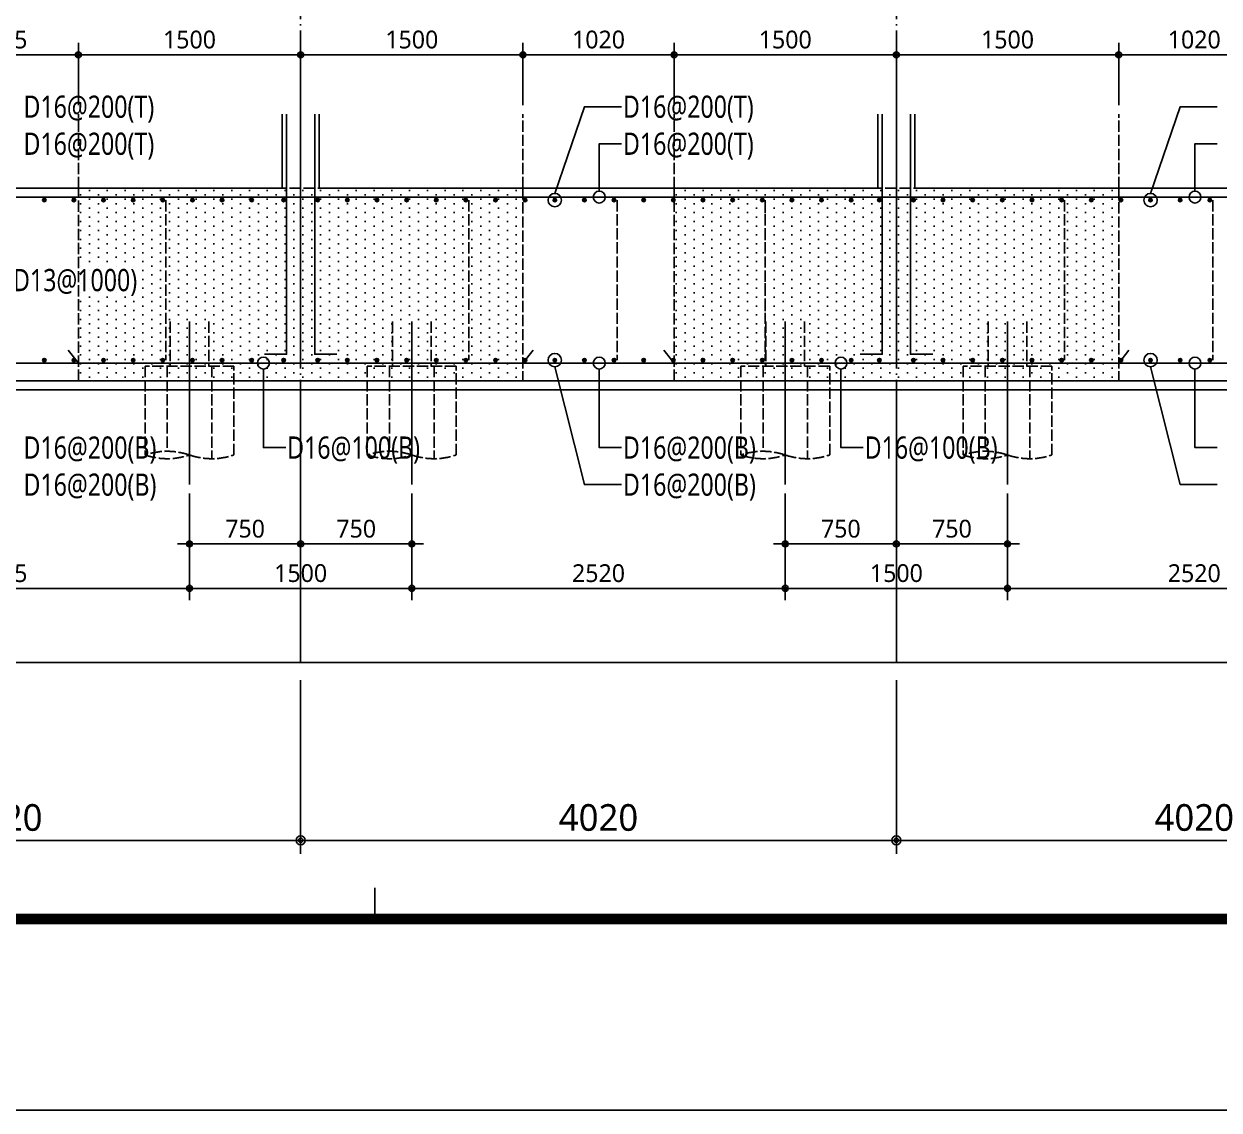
# Model space of a CAD drawing. Header units: millimetres. Extents: x 317501 to 814054, y -400799 to -14117.
# Drawn here: x 740787 to 748852, y -63787 to -56459 of the extents above; entities that cross this region are included whole.
import ezdxf
from ezdxf.enums import TextEntityAlignment as Align

# ---------------------------------------------------------------- set-up
doc = ezdxf.new("R2010")
doc.units = ezdxf.units.MM
doc.header["$LTSCALE"] = 38
doc.linetypes.add('CEN', pattern=[62, 60, -1, 0, -1])
doc.linetypes.add('HID', pattern=[2.5, 2, -0.5])
doc.layers.get('Defpoints').update_dxf_attribs({"color": 145})
for name, color, linetype in [('BAR1', 3, 'Continuous'), ('BARR', 1, 'Continuous'), ('CEN', 1, 'CEN'), ('DIM', 7, 'Continuous'), ('DOT', 3, 'Continuous'), ('FORM_고양장항A-1BL-S-성능$0$FORM', 7, 'Continuous'), ('LEADER', 7, 'Continuous'), ('PI', 4, 'HID'), ('T', 1, 'Continuous'), ('W1', 11, 'Continuous'), ('고임철근', 4, 'HID'), ('버림', 8, 'Continuous'), ('보강구간', 6, 'HID')]:
    doc.layers.add(name, color=color, linetype=linetype)
doc.layers.add('DEFPOINT', color=144, linetype='Continuous', plot=False)
doc.layers.add('FORM_고양장항A-1BL-S-성능$0$DEFPOINT', color=144, linetype='Continuous', plot=False)
doc.layers.add('TEXT', color=3, linetype='Continuous', lineweight=9)
doc.styles.add('맑은고딕', font='malgun.ttf')
doc.dimstyles.new('DIM_40', dxfattribs={"dimscale": 40, "dimtxt": 3, "dimasz": 1, "dimexe": 2, "dimexo": 1.5, "dimgap": 1, "dimtad": 1, "dimdec": 0, "dimzin": 0, "dimdsep": 46, "dimtxsty": '맑은고딕', "dimblk1": 'DIMDOT', "dimblk2": 'DIMDOT', "dimsah": 1, "dimcen": 0.09, "dimdle": 2, "dimclrd": 7, "dimclre": 7, "dimclrt": 6, "dimadec": 0, "dimazin": 0, "dimtfac": 1, "dimtdec": 0, "dimtix": 1, "dimtmove": 2, "dimatfit": 3, "dimldrblk": 'DIMDOT', "dimfxl": 0, "dimtolj": 1, "dimtzin": 0, "dimarcsym": 0})
doc.dimstyles.new('DIM_60', dxfattribs={"dimscale": 60, "dimtxt": 3, "dimasz": 1, "dimexe": 1.5, "dimexo": 2, "dimgap": 1, "dimtad": 1, "dimdec": 0, "dimzin": 0, "dimdsep": 46, "dimtxsty": '맑은고딕', "dimblk1": 'DIMDOT', "dimblk2": 'DIMDOT', "dimsah": 1, "dimcen": 0.09, "dimdle": 2, "dimclrd": 7, "dimclre": 7, "dimclrt": 3, "dimadec": 0, "dimazin": 0, "dimtfac": 1, "dimtdec": 0, "dimtix": 1, "dimtmove": 2, "dimatfit": 3, "dimldrblk": 'DIMDOT', "dimfxl": 0, "dimtolj": 1, "dimtzin": 0, "dimarcsym": 0})

# ---------------------------------------------------------------- blocks, each defined once
blk = doc.blocks.new('FORM_고양장항A-1BL-S-성능')
at = {"layer": 'FORM_고양장항A-1BL-S-성능$0$DEFPOINT', "color": 1}
blk.add_line((391, 22), (391, 25), dxfattribs=at)
at = {"layer": 'FORM_고양장항A-1BL-S-성능$0$DEFPOINT'}
blk.add_lwpolyline([(0, 594), (0, 0), (841, 0), (841, 594), (0, 594)], dxfattribs=at)
at = {"layer": 'FORM_고양장항A-1BL-S-성능$0$FORM'}
for points in [[(25, 573), (25, 21), (757, 21), (757, 573)], [(26, 572), (26, 22), (756, 22), (756, 572)]]:
    blk.add_lwpolyline(points, close=True, dxfattribs=at)
at = {"layer": 'FORM_고양장항A-1BL-S-성능$0$FORM', "const_width": 1}
blk.add_lwpolyline([(25.5, 572.5), (25.5, 21.5), (756.5, 21.5), (756.5, 572.5)], close=True, dxfattribs=at)
blk = doc.blocks.new('DIMDOT')
at = {"layer": 'DIM', "linetype": 'Continuous'}
blk.add_line((-2, 0), (2, 0), dxfattribs=at)
for radius in [0.5, 0.25]:
    blk.add_circle((0, 0), radius, dxfattribs=at)
blk = doc.blocks.new('*D70')
at = {"layer": 'Defpoints', "color": 0, "linetype": 'Continuous', "transparency": 16777216}
for p in [(746673.9, -60767.5), (750693.9, -60767.5), (746673.9, -61967.5)]:
    blk.add_point(p, dxfattribs=at)
at = {"layer": 'DIM', "color": 7, "linetype": 'Continuous', "lineweight": -2, "transparency": 16777216}
for p, q in [((746673.9, -60887.5), (746673.9, -62057.5)), ((750693.9, -60887.5), (750693.9, -62057.5)), ((750633.9, -61967.5), (746733.9, -61967.5))]:
    blk.add_line(p, q, dxfattribs=at)
at = {"layer": 'DIM', "color": 7, "linetype": 'Continuous', "lineweight": -2, "transparency": 16777216, "xscale": 60, "yscale": 60, "zscale": 60, "rotation": 180}
blk.add_blockref('DIMDOT', (746673.9, -61967.5), dxfattribs=at)
at = {"layer": 'DIM', "color": 7, "linetype": 'Continuous', "lineweight": -2, "transparency": 16777216, "xscale": 60, "yscale": 60, "zscale": 60}
blk.add_blockref('DIMDOT', (750693.9, -61967.5), dxfattribs=at)
at = {"layer": 'DIM', "color": 3, "linetype": 'Continuous', "transparency": 16777216, "insert": (748683.9, -61814.5), "char_height": 180, "attachment_point": 5, "style": '맑은고딕'}
blk.add_mtext('\\A1;4020', dxfattribs=at)
blk = doc.blocks.new('*D71')
at = {"layer": 'Defpoints', "color": 0, "linetype": 'Continuous', "transparency": 16777216}
for p in [(738633.9, -60767.5), (742653.9, -60767.5), (738633.9, -61967.5)]:
    blk.add_point(p, dxfattribs=at)
at = {"layer": 'DIM', "color": 7, "linetype": 'Continuous', "lineweight": -2, "transparency": 16777216}
for p, q in [((738633.9, -60887.5), (738633.9, -62057.5)), ((742653.9, -60887.5), (742653.9, -62057.5)), ((742593.9, -61967.5), (738693.9, -61967.5))]:
    blk.add_line(p, q, dxfattribs=at)
at = {"layer": 'DIM', "color": 7, "linetype": 'Continuous', "lineweight": -2, "transparency": 16777216, "xscale": 60, "yscale": 60, "zscale": 60, "rotation": 180}
blk.add_blockref('DIMDOT', (738633.9, -61967.5), dxfattribs=at)
at = {"layer": 'DIM', "color": 7, "linetype": 'Continuous', "lineweight": -2, "transparency": 16777216, "xscale": 60, "yscale": 60, "zscale": 60}
blk.add_blockref('DIMDOT', (742653.9, -61967.5), dxfattribs=at)
at = {"layer": 'DIM', "color": 3, "linetype": 'Continuous', "transparency": 16777216, "insert": (740643.9, -61814.5), "char_height": 180, "attachment_point": 5, "style": '맑은고딕'}
blk.add_mtext('\\A1;4020', dxfattribs=at)
blk = doc.blocks.new('*D72')
at = {"layer": 'Defpoints', "color": 0, "linetype": 'Continuous', "transparency": 16777216}
for p in [(742653.9, -60767.5), (746673.9, -60767.5), (746673.9, -61967.5)]:
    blk.add_point(p, dxfattribs=at)
at = {"layer": 'DIM', "color": 7, "linetype": 'Continuous', "lineweight": -2, "transparency": 16777216}
for p, q in [((742653.9, -60887.5), (742653.9, -62057.5)), ((746673.9, -60887.5), (746673.9, -62057.5)), ((742713.9, -61967.5), (746613.9, -61967.5))]:
    blk.add_line(p, q, dxfattribs=at)
at = {"layer": 'DIM', "color": 7, "linetype": 'Continuous', "lineweight": -2, "transparency": 16777216, "xscale": 60, "yscale": 60, "zscale": 60, "rotation": 180}
blk.add_blockref('DIMDOT', (742653.9, -61967.5), dxfattribs=at)
at = {"layer": 'DIM', "color": 7, "linetype": 'Continuous', "lineweight": -2, "transparency": 16777216, "xscale": 60, "yscale": 60, "zscale": 60}
blk.add_blockref('DIMDOT', (746673.9, -61967.5), dxfattribs=at)
at = {"layer": 'DIM', "color": 3, "linetype": 'Continuous', "transparency": 16777216, "insert": (744663.9, -61814.5), "char_height": 180, "attachment_point": 5, "style": '맑은고딕'}
blk.add_mtext('\\A1;4020', dxfattribs=at)
blk = doc.blocks.new('BAR')
at = {"layer": 'BARR'}
h = blk.add_hatch(color=256, dxfattribs=at)
edge = h.paths.add_edge_path()
edge.add_arc((0, 0), 15, 0, 360)
blk.add_circle((0, 0), 15, dxfattribs=at)
blk = doc.blocks.new('p')
at = {"layer": 'PI'}
for p, q in [((-130, 300), (-130, 0)), ((130, 300), (130, 0)), ((300, 0), (-300, 0)), ((-300, 0), (-300, -600)), ((-150, 0), (-150, -575)), ((150, 0), (150, -625)), ((300, -600), (300, 0))]:
    blk.add_line(p, q, dxfattribs=at)
at = {"layer": 'PI', "color": 6, "linetype": 'Continuous'}
blk.add_line((0, 300, 0), (0, -800, 0), dxfattribs=at)
at = {"layer": 'PI'}
for centre, start, end in [((-150, -1037.5), 71.07536, 108.92464), ((-150, -162.5), 251.07536, 288.92464), ((150, -162.5), 251.07536, 288.92464)]:
    blk.add_arc(centre, 462.5, start, end, dxfattribs=at)
blk = doc.blocks.new('*D428')
at = {"layer": 'Defpoints', "color": 0, "linetype": 'Continuous', "transparency": 16777216}
for p in [(739358.9, -59567.5, 0), (741903.9, -59567.5, 0), (741903.9, -60267.5, 0)]:
    blk.add_point(p, dxfattribs=at)
at = {"layer": 'DIM', "color": 7, "linetype": 'Continuous', "lineweight": -2, "transparency": 16777216}
for p, q in [((739358.9, -59627.5, 0), (739358.9, -60347.5, 0)), ((741903.9, -59627.5, 0), (741903.9, -60347.5, 0)), ((739398.9, -60267.5, 0), (741863.9, -60267.5, 0))]:
    blk.add_line(p, q, dxfattribs=at)
at = {"layer": 'DIM', "color": 7, "linetype": 'Continuous', "lineweight": -2, "transparency": 16777216, "xscale": 40, "yscale": 40, "zscale": 40, "rotation": 180}
blk.add_blockref('DIMDOT', (739358.9, -60267.5, 0), dxfattribs=at)
at = {"layer": 'DIM', "color": 7, "linetype": 'Continuous', "lineweight": -2, "transparency": 16777216, "xscale": 40, "yscale": 40, "zscale": 40}
blk.add_blockref('DIMDOT', (741903.9, -60267.5, 0), dxfattribs=at)
at = {"layer": 'DIM', "color": 6, "linetype": 'Continuous', "transparency": 16777216, "insert": (740631.4, -60165.5, 0), "char_height": 120, "attachment_point": 5, "style": '맑은고딕'}
blk.add_mtext('\\A1;2545', dxfattribs=at)
blk = doc.blocks.new('*D429')
at = {"layer": 'Defpoints', "color": 0, "linetype": 'Continuous', "transparency": 16777216}
for p in [(741903.9, -59567.5, 0), (743403.9, -59567.5, 0), (741903.9, -60267.5, 0)]:
    blk.add_point(p, dxfattribs=at)
at = {"layer": 'DIM', "color": 7, "linetype": 'Continuous', "lineweight": -2, "transparency": 16777216}
for p, q in [((741903.9, -59627.5, 0), (741903.9, -60347.5, 0)), ((743403.9, -59627.5, 0), (743403.9, -60347.5, 0)), ((743363.9, -60267.5, 0), (741943.9, -60267.5, 0))]:
    blk.add_line(p, q, dxfattribs=at)
at = {"layer": 'DIM', "color": 7, "linetype": 'Continuous', "lineweight": -2, "transparency": 16777216, "xscale": 40, "yscale": 40, "zscale": 40, "rotation": 180}
blk.add_blockref('DIMDOT', (741903.9, -60267.5, 0), dxfattribs=at)
at = {"layer": 'DIM', "color": 7, "linetype": 'Continuous', "lineweight": -2, "transparency": 16777216, "xscale": 40, "yscale": 40, "zscale": 40}
blk.add_blockref('DIMDOT', (743403.9, -60267.5, 0), dxfattribs=at)
at = {"layer": 'DIM', "color": 6, "linetype": 'Continuous', "transparency": 16777216, "insert": (742653.9, -60165.1, 0), "char_height": 120, "attachment_point": 5, "style": '맑은고딕'}
blk.add_mtext('\\A1;1500', dxfattribs=at)
blk = doc.blocks.new('*D430')
at = {"layer": 'Defpoints', "color": 0, "linetype": 'Continuous', "transparency": 16777216}
for p in [(743403.9, -59567.5, 0), (745923.9, -59567.5, 0), (745923.9, -60267.5, 0)]:
    blk.add_point(p, dxfattribs=at)
at = {"layer": 'DIM', "color": 7, "linetype": 'Continuous', "lineweight": -2, "transparency": 16777216}
for p, q in [((743403.9, -59627.5, 0), (743403.9, -60347.5, 0)), ((745923.9, -59627.5, 0), (745923.9, -60347.5, 0)), ((743443.9, -60267.5, 0), (745883.9, -60267.5, 0))]:
    blk.add_line(p, q, dxfattribs=at)
at = {"layer": 'DIM', "color": 7, "linetype": 'Continuous', "lineweight": -2, "transparency": 16777216, "xscale": 40, "yscale": 40, "zscale": 40, "rotation": 180}
blk.add_blockref('DIMDOT', (743403.9, -60267.5, 0), dxfattribs=at)
at = {"layer": 'DIM', "color": 7, "linetype": 'Continuous', "lineweight": -2, "transparency": 16777216, "xscale": 40, "yscale": 40, "zscale": 40}
blk.add_blockref('DIMDOT', (745923.9, -60267.5, 0), dxfattribs=at)
at = {"layer": 'DIM', "color": 6, "linetype": 'Continuous', "transparency": 16777216, "insert": (744663.9, -60165.5, 0), "char_height": 120, "attachment_point": 5, "style": '맑은고딕'}
blk.add_mtext('\\A1;2520', dxfattribs=at)
blk = doc.blocks.new('*D431')
at = {"layer": 'Defpoints', "color": 0, "linetype": 'Continuous', "transparency": 16777216}
for p in [(745923.9, -59567.5, 0), (747423.9, -59567.5, 0), (745923.9, -60267.5, 0)]:
    blk.add_point(p, dxfattribs=at)
at = {"layer": 'DIM', "color": 7, "linetype": 'Continuous', "lineweight": -2, "transparency": 16777216}
for p, q in [((745923.9, -59627.5, 0), (745923.9, -60347.5, 0)), ((747423.9, -59627.5, 0), (747423.9, -60347.5, 0)), ((747383.9, -60267.5, 0), (745963.9, -60267.5, 0))]:
    blk.add_line(p, q, dxfattribs=at)
at = {"layer": 'DIM', "color": 7, "linetype": 'Continuous', "lineweight": -2, "transparency": 16777216, "xscale": 40, "yscale": 40, "zscale": 40, "rotation": 180}
blk.add_blockref('DIMDOT', (745923.9, -60267.5, 0), dxfattribs=at)
at = {"layer": 'DIM', "color": 7, "linetype": 'Continuous', "lineweight": -2, "transparency": 16777216, "xscale": 40, "yscale": 40, "zscale": 40}
blk.add_blockref('DIMDOT', (747423.9, -60267.5, 0), dxfattribs=at)
at = {"layer": 'DIM', "color": 6, "linetype": 'Continuous', "transparency": 16777216, "insert": (746673.9, -60165.1, 0), "char_height": 120, "attachment_point": 5, "style": '맑은고딕'}
blk.add_mtext('\\A1;1500', dxfattribs=at)
blk = doc.blocks.new('*D432')
at = {"layer": 'Defpoints', "color": 0, "linetype": 'Continuous', "transparency": 16777216}
for p in [(747423.9, -59567.5, 0), (749943.9, -59567.5, 0), (749943.9, -60267.5, 0)]:
    blk.add_point(p, dxfattribs=at)
at = {"layer": 'DIM', "color": 7, "linetype": 'Continuous', "lineweight": -2, "transparency": 16777216}
for p, q in [((747423.9, -59627.5, 0), (747423.9, -60347.5, 0)), ((749943.9, -59627.5, 0), (749943.9, -60347.5, 0)), ((747463.9, -60267.5, 0), (749903.9, -60267.5, 0))]:
    blk.add_line(p, q, dxfattribs=at)
at = {"layer": 'DIM', "color": 7, "linetype": 'Continuous', "lineweight": -2, "transparency": 16777216, "xscale": 40, "yscale": 40, "zscale": 40, "rotation": 180}
blk.add_blockref('DIMDOT', (747423.9, -60267.5, 0), dxfattribs=at)
at = {"layer": 'DIM', "color": 7, "linetype": 'Continuous', "lineweight": -2, "transparency": 16777216, "xscale": 40, "yscale": 40, "zscale": 40}
blk.add_blockref('DIMDOT', (749943.9, -60267.5, 0), dxfattribs=at)
at = {"layer": 'DIM', "color": 6, "linetype": 'Continuous', "transparency": 16777216, "insert": (748683.9, -60165.5, 0), "char_height": 120, "attachment_point": 5, "style": '맑은고딕'}
blk.add_mtext('\\A1;2520', dxfattribs=at)
blk = doc.blocks.new('*D441')
at = {"layer": 'Defpoints', "color": 0, "linetype": 'Continuous', "transparency": 16777216}
for p in [(741903.9, -59567.5, 0), (742653.9, -59567.5, 0), (741903.9, -59967.5, 0)]:
    blk.add_point(p, dxfattribs=at)
at = {"layer": 'DIM', "color": 7, "linetype": 'Continuous', "lineweight": -2, "transparency": 16777216}
for p, q in [((741903.9, -59627.5, 0), (741903.9, -60047.5, 0)), ((742653.9, -59627.5, 0), (742653.9, -60047.5, 0)), ((742613.9, -59967.5, 0), (741943.9, -59967.5, 0))]:
    blk.add_line(p, q, dxfattribs=at)
at = {"layer": 'DIM', "color": 7, "linetype": 'Continuous', "lineweight": -2, "transparency": 16777216, "xscale": 40, "yscale": 40, "zscale": 40, "rotation": 180}
blk.add_blockref('DIMDOT', (741903.9, -59967.5, 0), dxfattribs=at)
at = {"layer": 'DIM', "color": 7, "linetype": 'Continuous', "lineweight": -2, "transparency": 16777216, "xscale": 40, "yscale": 40, "zscale": 40}
blk.add_blockref('DIMDOT', (742653.9, -59967.5, 0), dxfattribs=at)
at = {"layer": 'DIM', "color": 6, "linetype": 'Continuous', "transparency": 16777216, "insert": (742278.9, -59865.5, 0), "char_height": 120, "attachment_point": 5, "style": '맑은고딕'}
blk.add_mtext('\\A1;750', dxfattribs=at)
blk = doc.blocks.new('*D442')
at = {"layer": 'Defpoints', "color": 0, "linetype": 'Continuous', "transparency": 16777216}
for p in [(742653.9, -59567.5, 0), (743403.9, -59567.5, 0), (743403.9, -59967.5, 0)]:
    blk.add_point(p, dxfattribs=at)
at = {"layer": 'DIM', "color": 7, "linetype": 'Continuous', "lineweight": -2, "transparency": 16777216}
for p, q in [((742653.9, -59627.5, 0), (742653.9, -60047.5, 0)), ((743403.9, -59627.5, 0), (743403.9, -60047.5, 0)), ((742693.9, -59967.5, 0), (743363.9, -59967.5, 0))]:
    blk.add_line(p, q, dxfattribs=at)
at = {"layer": 'DIM', "color": 7, "linetype": 'Continuous', "lineweight": -2, "transparency": 16777216, "xscale": 40, "yscale": 40, "zscale": 40, "rotation": 180}
blk.add_blockref('DIMDOT', (742653.9, -59967.5, 0), dxfattribs=at)
at = {"layer": 'DIM', "color": 7, "linetype": 'Continuous', "lineweight": -2, "transparency": 16777216, "xscale": 40, "yscale": 40, "zscale": 40}
blk.add_blockref('DIMDOT', (743403.9, -59967.5, 0), dxfattribs=at)
at = {"layer": 'DIM', "color": 6, "linetype": 'Continuous', "transparency": 16777216, "insert": (743028.9, -59865.5, 0), "char_height": 120, "attachment_point": 5, "style": '맑은고딕'}
blk.add_mtext('\\A1;750', dxfattribs=at)
blk = doc.blocks.new('*D443')
at = {"layer": 'Defpoints', "color": 0, "linetype": 'Continuous', "transparency": 16777216}
for p in [(745923.9, -59567.5, 0), (746673.9, -59567.5, 0), (745923.9, -59967.5, 0)]:
    blk.add_point(p, dxfattribs=at)
at = {"layer": 'DIM', "color": 7, "linetype": 'Continuous', "lineweight": -2, "transparency": 16777216}
for p, q in [((745923.9, -59627.5, 0), (745923.9, -60047.5, 0)), ((746673.9, -59627.5, 0), (746673.9, -60047.5, 0)), ((746633.9, -59967.5, 0), (745963.9, -59967.5, 0))]:
    blk.add_line(p, q, dxfattribs=at)
at = {"layer": 'DIM', "color": 7, "linetype": 'Continuous', "lineweight": -2, "transparency": 16777216, "xscale": 40, "yscale": 40, "zscale": 40, "rotation": 180}
blk.add_blockref('DIMDOT', (745923.9, -59967.5, 0), dxfattribs=at)
at = {"layer": 'DIM', "color": 7, "linetype": 'Continuous', "lineweight": -2, "transparency": 16777216, "xscale": 40, "yscale": 40, "zscale": 40}
blk.add_blockref('DIMDOT', (746673.9, -59967.5, 0), dxfattribs=at)
at = {"layer": 'DIM', "color": 6, "linetype": 'Continuous', "transparency": 16777216, "insert": (746298.9, -59865.5, 0), "char_height": 120, "attachment_point": 5, "style": '맑은고딕'}
blk.add_mtext('\\A1;750', dxfattribs=at)
blk = doc.blocks.new('*D444')
at = {"layer": 'Defpoints', "color": 0, "linetype": 'Continuous', "transparency": 16777216}
for p in [(746673.9, -59567.5, 0), (747423.9, -59567.5, 0), (747423.9, -59967.5, 0)]:
    blk.add_point(p, dxfattribs=at)
at = {"layer": 'DIM', "color": 7, "linetype": 'Continuous', "lineweight": -2, "transparency": 16777216}
for p, q in [((746673.9, -59627.5, 0), (746673.9, -60047.5, 0)), ((747423.9, -59627.5, 0), (747423.9, -60047.5, 0)), ((746713.9, -59967.5, 0), (747383.9, -59967.5, 0))]:
    blk.add_line(p, q, dxfattribs=at)
at = {"layer": 'DIM', "color": 7, "linetype": 'Continuous', "lineweight": -2, "transparency": 16777216, "xscale": 40, "yscale": 40, "zscale": 40, "rotation": 180}
blk.add_blockref('DIMDOT', (746673.9, -59967.5, 0), dxfattribs=at)
at = {"layer": 'DIM', "color": 7, "linetype": 'Continuous', "lineweight": -2, "transparency": 16777216, "xscale": 40, "yscale": 40, "zscale": 40}
blk.add_blockref('DIMDOT', (747423.9, -59967.5, 0), dxfattribs=at)
at = {"layer": 'DIM', "color": 6, "linetype": 'Continuous', "transparency": 16777216, "insert": (747048.9, -59865.5, 0), "char_height": 120, "attachment_point": 5, "style": '맑은고딕'}
blk.add_mtext('\\A1;750', dxfattribs=at)
blk = doc.blocks.new('*D455')
at = {"layer": 'Defpoints', "color": 0, "linetype": 'Continuous', "transparency": 16777216}
for p in [(742653.9, -56667.5), (742653.9, -57067.5), (744153.9, -57067.5)]:
    blk.add_point(p, dxfattribs=at)
at = {"layer": 'DIM', "color": 7, "linetype": 'Continuous', "lineweight": -2, "transparency": 16777216}
for p, q in [((742653.9, -57007.5), (742653.9, -56587.5)), ((744153.9, -57007.5), (744153.9, -56587.5)), ((744113.9, -56667.5), (742693.9, -56667.5))]:
    blk.add_line(p, q, dxfattribs=at)
at = {"layer": 'DIM', "color": 7, "linetype": 'Continuous', "lineweight": -2, "transparency": 16777216, "xscale": 40, "yscale": 40, "zscale": 40, "rotation": 180}
blk.add_blockref('DIMDOT', (742653.9, -56667.5), dxfattribs=at)
at = {"layer": 'DIM', "color": 7, "linetype": 'Continuous', "lineweight": -2, "transparency": 16777216, "xscale": 40, "yscale": 40, "zscale": 40}
blk.add_blockref('DIMDOT', (744153.9, -56667.5), dxfattribs=at)
at = {"layer": 'DIM', "color": 6, "linetype": 'Continuous', "transparency": 16777216, "insert": (743403.9, -56565.1), "char_height": 120, "attachment_point": 5, "style": '맑은고딕'}
blk.add_mtext('\\A1;1500', dxfattribs=at)
blk = doc.blocks.new('*D456')
at = {"layer": 'Defpoints', "color": 0, "linetype": 'Continuous', "transparency": 16777216}
for p in [(742653.9, -56667.5), (741153.9, -57067.5), (742653.9, -57067.5)]:
    blk.add_point(p, dxfattribs=at)
at = {"layer": 'DIM', "color": 7, "linetype": 'Continuous', "lineweight": -2, "transparency": 16777216}
for p, q in [((741153.9, -57007.5), (741153.9, -56587.5)), ((742653.9, -57007.5), (742653.9, -56587.5)), ((741193.9, -56667.5), (742613.9, -56667.5))]:
    blk.add_line(p, q, dxfattribs=at)
at = {"layer": 'DIM', "color": 7, "linetype": 'Continuous', "lineweight": -2, "transparency": 16777216, "xscale": 40, "yscale": 40, "zscale": 40, "rotation": 180}
blk.add_blockref('DIMDOT', (741153.9, -56667.5), dxfattribs=at)
at = {"layer": 'DIM', "color": 7, "linetype": 'Continuous', "lineweight": -2, "transparency": 16777216, "xscale": 40, "yscale": 40, "zscale": 40}
blk.add_blockref('DIMDOT', (742653.9, -56667.5), dxfattribs=at)
at = {"layer": 'DIM', "color": 6, "linetype": 'Continuous', "transparency": 16777216, "insert": (741903.9, -56565.1), "char_height": 120, "attachment_point": 5, "style": '맑은고딕'}
blk.add_mtext('\\A1;1500', dxfattribs=at)
blk = doc.blocks.new('*D457')
at = {"layer": 'Defpoints', "color": 0, "linetype": 'Continuous', "transparency": 16777216}
for p in [(746673.9, -56667.5), (746673.9, -57067.5), (748173.9, -57067.5)]:
    blk.add_point(p, dxfattribs=at)
at = {"layer": 'DIM', "color": 7, "linetype": 'Continuous', "lineweight": -2, "transparency": 16777216}
for p, q in [((746673.9, -57007.5), (746673.9, -56587.5)), ((748173.9, -57007.5), (748173.9, -56587.5)), ((748133.9, -56667.5), (746713.9, -56667.5))]:
    blk.add_line(p, q, dxfattribs=at)
at = {"layer": 'DIM', "color": 7, "linetype": 'Continuous', "lineweight": -2, "transparency": 16777216, "xscale": 40, "yscale": 40, "zscale": 40, "rotation": 180}
blk.add_blockref('DIMDOT', (746673.9, -56667.5), dxfattribs=at)
at = {"layer": 'DIM', "color": 7, "linetype": 'Continuous', "lineweight": -2, "transparency": 16777216, "xscale": 40, "yscale": 40, "zscale": 40}
blk.add_blockref('DIMDOT', (748173.9, -56667.5), dxfattribs=at)
at = {"layer": 'DIM', "color": 6, "linetype": 'Continuous', "transparency": 16777216, "insert": (747423.9, -56565.1), "char_height": 120, "attachment_point": 5, "style": '맑은고딕'}
blk.add_mtext('\\A1;1500', dxfattribs=at)
blk = doc.blocks.new('*D458')
at = {"layer": 'Defpoints', "color": 0, "linetype": 'Continuous', "transparency": 16777216}
for p in [(746673.9, -56667.5), (745173.9, -57067.5), (746673.9, -57067.5)]:
    blk.add_point(p, dxfattribs=at)
at = {"layer": 'DIM', "color": 7, "linetype": 'Continuous', "lineweight": -2, "transparency": 16777216}
for p, q in [((745173.9, -57007.5), (745173.9, -56587.5)), ((746673.9, -57007.5), (746673.9, -56587.5)), ((745213.9, -56667.5), (746633.9, -56667.5))]:
    blk.add_line(p, q, dxfattribs=at)
at = {"layer": 'DIM', "color": 7, "linetype": 'Continuous', "lineweight": -2, "transparency": 16777216, "xscale": 40, "yscale": 40, "zscale": 40, "rotation": 180}
blk.add_blockref('DIMDOT', (745173.9, -56667.5), dxfattribs=at)
at = {"layer": 'DIM', "color": 7, "linetype": 'Continuous', "lineweight": -2, "transparency": 16777216, "xscale": 40, "yscale": 40, "zscale": 40}
blk.add_blockref('DIMDOT', (746673.9, -56667.5), dxfattribs=at)
at = {"layer": 'DIM', "color": 6, "linetype": 'Continuous', "transparency": 16777216, "insert": (745923.9, -56565.1), "char_height": 120, "attachment_point": 5, "style": '맑은고딕'}
blk.add_mtext('\\A1;1500', dxfattribs=at)
blk = doc.blocks.new('*D466')
at = {"layer": 'Defpoints', "color": 0, "linetype": 'Continuous', "transparency": 16777216}
for p in [(740108.9, -56667.5), (740108.9, -57067.5), (741153.9, -57067.5)]:
    blk.add_point(p, dxfattribs=at)
at = {"layer": 'DIM', "color": 7, "linetype": 'Continuous', "lineweight": -2, "transparency": 16777216}
for p, q in [((740108.9, -57007.5), (740108.9, -56587.5)), ((741153.9, -57007.5), (741153.9, -56587.5)), ((741113.9, -56667.5), (740148.9, -56667.5))]:
    blk.add_line(p, q, dxfattribs=at)
at = {"layer": 'DIM', "color": 7, "linetype": 'Continuous', "lineweight": -2, "transparency": 16777216, "xscale": 40, "yscale": 40, "zscale": 40, "rotation": 180}
blk.add_blockref('DIMDOT', (740108.9, -56667.5), dxfattribs=at)
at = {"layer": 'DIM', "color": 7, "linetype": 'Continuous', "lineweight": -2, "transparency": 16777216, "xscale": 40, "yscale": 40, "zscale": 40}
blk.add_blockref('DIMDOT', (741153.9, -56667.5), dxfattribs=at)
at = {"layer": 'DIM', "color": 6, "linetype": 'Continuous', "transparency": 16777216, "insert": (740631.4, -56565.1), "char_height": 120, "attachment_point": 5, "style": '맑은고딕'}
blk.add_mtext('\\A1;1045', dxfattribs=at)
blk = doc.blocks.new('*D467')
at = {"layer": 'Defpoints', "color": 0, "linetype": 'Continuous', "transparency": 16777216}
for p in [(744153.9, -56667.5), (744153.9, -57067.5), (745173.9, -57067.5)]:
    blk.add_point(p, dxfattribs=at)
at = {"layer": 'DIM', "color": 7, "linetype": 'Continuous', "lineweight": -2, "transparency": 16777216}
for p, q in [((744153.9, -57007.5), (744153.9, -56587.5)), ((745173.9, -57007.5), (745173.9, -56587.5)), ((745133.9, -56667.5), (744193.9, -56667.5))]:
    blk.add_line(p, q, dxfattribs=at)
at = {"layer": 'DIM', "color": 7, "linetype": 'Continuous', "lineweight": -2, "transparency": 16777216, "xscale": 40, "yscale": 40, "zscale": 40, "rotation": 180}
blk.add_blockref('DIMDOT', (744153.9, -56667.5), dxfattribs=at)
at = {"layer": 'DIM', "color": 7, "linetype": 'Continuous', "lineweight": -2, "transparency": 16777216, "xscale": 40, "yscale": 40, "zscale": 40}
blk.add_blockref('DIMDOT', (745173.9, -56667.5), dxfattribs=at)
at = {"layer": 'DIM', "color": 6, "linetype": 'Continuous', "transparency": 16777216, "insert": (744663.9, -56565.1), "char_height": 120, "attachment_point": 5, "style": '맑은고딕'}
blk.add_mtext('\\A1;1020', dxfattribs=at)
blk = doc.blocks.new('*D468')
at = {"layer": 'Defpoints', "color": 0, "linetype": 'Continuous', "transparency": 16777216}
for p in [(748173.9, -56667.5), (748173.9, -57067.5), (749193.9, -57067.5)]:
    blk.add_point(p, dxfattribs=at)
at = {"layer": 'DIM', "color": 7, "linetype": 'Continuous', "lineweight": -2, "transparency": 16777216}
for p, q in [((748173.9, -57007.5), (748173.9, -56587.5)), ((749193.9, -57007.5), (749193.9, -56587.5)), ((749153.9, -56667.5), (748213.9, -56667.5))]:
    blk.add_line(p, q, dxfattribs=at)
at = {"layer": 'DIM', "color": 7, "linetype": 'Continuous', "lineweight": -2, "transparency": 16777216, "xscale": 40, "yscale": 40, "zscale": 40, "rotation": 180}
blk.add_blockref('DIMDOT', (748173.9, -56667.5), dxfattribs=at)
at = {"layer": 'DIM', "color": 7, "linetype": 'Continuous', "lineweight": -2, "transparency": 16777216, "xscale": 40, "yscale": 40, "zscale": 40}
blk.add_blockref('DIMDOT', (749193.9, -56667.5), dxfattribs=at)
at = {"layer": 'DIM', "color": 6, "linetype": 'Continuous', "transparency": 16777216, "insert": (748683.9, -56565.1), "char_height": 120, "attachment_point": 5, "style": '맑은고딕'}
blk.add_mtext('\\A1;1020', dxfattribs=at)

msp = doc.modelspace()

# ---------------------------------------------------------------- hatches: boundary and pattern name
at = {"layer": 'DOT'}
h = msp.add_hatch(dxfattribs=at)
h.set_pattern_fill('DOTS', color=256, scale=60, angle=-90, style=0)
h.set_pattern_definition([(270, (577968.93, -284232.5), (60, -30), [0, -60])])
h.paths.add_polyline_path([(744153.9, -57567.5), (741153.9, -57567.5), (741153.9, -58867.5), (744153.9, -58867.5)])
h = msp.add_hatch(dxfattribs=at)
h.set_pattern_fill('DOTS', color=256, scale=60, angle=-90, style=0)
h.set_pattern_definition([(270, (581988.93, -284232.5), (60, -30), [0, -60])])
h.paths.add_polyline_path([(748173.9, -57567.5), (745173.9, -57567.5), (745173.9, -58867.5), (748173.9, -58867.5)])

# ---------------------------------------------------------------- linework, layer by layer
at = {"layer": 'BAR1'}
for p, q in [((725703.9, -57627.5), (754998.9, -57627.5)), ((741153.9, -58747.5), (741085.3, -58659.5)), ((744153.9, -58747.5), (744222.6, -58659.5)), ((745173.9, -58747.5), (745105.3, -58659.5)), ((748173.9, -58747.5), (748242.6, -58659.5)), ((725703.9, -58747.5), (755143.9, -58747.5))]:
    msp.add_line(p, q, dxfattribs=at)
for points in [[(742558.9, -57067.5), (742558.9, -58687.5), (742408.9, -58687.5)], [(742748.9, -57067.5), (742748.9, -58687.5), (742898.9, -58687.5)], [(746578.9, -57067.5), (746578.9, -58687.5), (746428.9, -58687.5)], [(746768.9, -57067.5), (746768.9, -58687.5), (746918.9, -58687.5)]]:
    msp.add_lwpolyline(points, dxfattribs=at)
at = {"layer": 'CEN'}
for p, q in [((742653.9, -54147.5), (742653.9, -60767.5)), ((746673.9, -54147.5), (746673.9, -60767.5))]:
    msp.add_line(p, q, dxfattribs=at)
at = {"layer": 'DEFPOINT'}
for points in [[(723053.9, -32142.5), (764678.9, -32142.5), (764678.9, -61967.5), (723053.9, -61967.5)], [(724553.9, -33342.5), (763478.9, -33342.5), (763478.9, -60767.5), (724553.9, -60767.5)]]:
    msp.add_lwpolyline(points, close=True, dxfattribs=at)
at = {"layer": 'LEADER', "color": 7}
for points in [[(744368.9, -57602.5), (744568.9, -57017.5), (744818.9, -57017.5)], [(748388.9, -57602.5), (748588.9, -57017.5), (748838.9, -57017.5)], [(744668.9, -57587.5), (744668.9, -57267.5), (744818.9, -57267.5)], [(748688.9, -57587.5), (748688.9, -57267.5), (748838.9, -57267.5)], [(742402.9, -58787.5), (742402.9, -59317.5), (742552.9, -59317.5)], [(744368.9, -58772.5), (744568.9, -59567.5), (744818.9, -59567.5)], [(744668.9, -58787.5), (744668.9, -59317.5), (744818.9, -59317.5)], [(746300.1, -58787.5), (746300.1, -59317.5), (746450.1, -59317.5)], [(748388.9, -58772.5), (748588.9, -59567.5), (748838.9, -59567.5)], [(748688.9, -58787.5), (748688.9, -59317.5), (748838.9, -59317.5)]]:
    msp.add_lwpolyline(points, dxfattribs=at)
for centre, radius in [((744368.9, -57647.5), 45), ((744668.9, -57627.5), 40), ((748388.9, -57647.5), 45), ((748688.9, -57627.5), 40), ((742402.9, -58747.5), 40), ((744368.9, -58727.5), 45), ((744668.9, -58747.5), 40), ((746300.1, -58747.5), 40), ((748388.9, -58727.5), 45), ((748688.9, -58747.5), 40)]:
    msp.add_circle(centre, radius, dxfattribs=at)
at = {"layer": 'W1'}
for p, q in [((742528.9, -57067.5), (742528.9, -57567.5)), ((742778.9, -57067.5), (742778.9, -57567.5)), ((746548.9, -57067.5), (746548.9, -57567.5)), ((746798.9, -57067.5), (746798.9, -57567.5)), ((742528.9, -57567.5), (738733.9, -57567.5)), ((746548.9, -57567.5), (742778.9, -57567.5)), ((750568.9, -57567.5), (746798.9, -57567.5)), ((725643.9, -58867.5), (756678.9, -58867.5))]:
    msp.add_line(p, q, dxfattribs=at)
at = {"layer": '고임철근'}
for p, q in [((741743.9, -57647.5), (741743.9, -58727.5)), ((743788.9, -57647.5), (743788.9, -58727.5)), ((744788.9, -57647.5), (744788.9, -58727.5)), ((745788.9, -57647.5), (745788.9, -58727.5)), ((747808.9, -57647.5), (747808.9, -58727.5)), ((748808.9, -57647.5), (748808.9, -58727.5))]:
    msp.add_line(p, q, dxfattribs=at)
at = {"layer": '버림'}
msp.add_lwpolyline([(756678.9, -58927.5), (725543.9, -58927.5)], dxfattribs=at)
at = {"layer": '보강구간'}
for p, q in [((741153.9, -57567.5), (741153.9, -57067.5)), ((744153.9, -57567.5), (744153.9, -57067.5)), ((745173.9, -57567.5), (745173.9, -57067.5)), ((748173.9, -57567.5), (748173.9, -57067.5))]:
    msp.add_line(p, q, dxfattribs=at)
for points in [[(741153.9, -58867.5), (741153.9, -57567.5), (744153.9, -57567.5), (744153.9, -58867.5), (741153.9, -58867.5)], [(745173.9, -58867.5), (745173.9, -57567.5), (748173.9, -57567.5), (748173.9, -58867.5), (745173.9, -58867.5)]]:
    msp.add_lwpolyline(points, dxfattribs=at)

# ---------------------------------------------------------------- block references
at = {"xscale": 60, "yscale": 60, "zscale": 60}
msp.add_blockref('FORM_고양장항A-1BL-S-성능', (719693.9, -63787.5), dxfattribs=at)
at = {"layer": 'BARR', "xscale": 0.8, "yscale": 0.8, "zscale": 0.8, "rotation": 270}
for p in [(740923.9, -57647.5), (741123.9, -57647.5), (741323.9, -57647.5), (741523.9, -57647.5), (741723.9, -57647.5), (741923.9, -57647.5), (742123.9, -57647.5), (742323.9, -57647.5), (742538.9, -57647.5), (742768.9, -57647.5), (742968.9, -57647.5), (743168.9, -57647.5), (743368.9, -57647.5), (743568.9, -57647.5), (743768.9, -57647.5), (743968.9, -57647.5), (744168.9, -57647.5), (744368.9, -57647.5), (744568.9, -57647.5), (744768.9, -57647.5), (744968.9, -57647.5), (745168.9, -57647.5), (745368.9, -57647.5), (745568.9, -57647.5), (745768.9, -57647.5), (745968.9, -57647.5), (746168.9, -57647.5), (746368.9, -57647.5), (746558.9, -57647.5), (746788.9, -57647.5), (746988.9, -57647.5), (747188.9, -57647.5), (747388.9, -57647.5), (747588.9, -57647.5), (747788.9, -57647.5), (747988.9, -57647.5), (748188.9, -57647.5), (748388.9, -57647.5), (748588.9, -57647.5), (748788.9, -57647.5), (740923.9, -58727.5), (741123.9, -58727.5), (741323.9, -58727.5), (741523.9, -58727.5), (741723.9, -58727.5), (741923.9, -58727.5), (742123.9, -58727.5), (742323.9, -58727.5), (742538.9, -58727.5), (742768.9, -58727.5), (742968.9, -58727.5), (743168.9, -58727.5), (743368.9, -58727.5), (743568.9, -58727.5), (743768.9, -58727.5), (743968.9, -58727.5), (744168.9, -58727.5), (744368.9, -58727.5), (744568.9, -58727.5), (744768.9, -58727.5), (744968.9, -58727.5), (745168.9, -58727.5), (745368.9, -58727.5), (745568.9, -58727.5), (745768.9, -58727.5), (745968.9, -58727.5), (746168.9, -58727.5), (746368.9, -58727.5), (746558.9, -58727.5), (746788.9, -58727.5), (746988.9, -58727.5), (747188.9, -58727.5), (747388.9, -58727.5), (747588.9, -58727.5), (747788.9, -58727.5), (747988.9, -58727.5), (748188.9, -58727.5), (748388.9, -58727.5), (748588.9, -58727.5), (748788.9, -58727.5)]:
    msp.add_blockref('BAR', p, dxfattribs=at)
at = {"layer": 'PI'}
for p in [(741903.9, -58767.5), (743403.9, -58767.5), (745923.9, -58767.5), (747423.9, -58767.5)]:
    msp.add_blockref('p', p, dxfattribs=at)

# ---------------------------------------------------------------- texts
at = {"layer": 'T', "style": '맑은고딕', "width": 0.8}
for s, p in [('D16@200(T)', (740783.9, -57017.5)), ('D16@200(T)', (744828.9, -57017.5)), ('D16@200(T)', (740783.9, -57267.5)), ('D16@200(T)', (744828.9, -57267.5)), ('D16@200(B)', (740783.9, -59317.5)), ('D16@100(B)', (742562.9, -59317.5)), ('D16@200(B)', (744828.9, -59317.5)), ('D16@100(B)', (746460.1, -59317.5)), ('D16@200(B)', (740783.9, -59567.5)), ('D16@200(B)', (744828.9, -59567.5))]:
    msp.add_text(s, height=150, dxfattribs=at).set_placement(p, align=Align.MIDDLE_LEFT)
at = {"layer": 'TEXT', "style": '맑은고딕', "width": 0.8}
msp.add_text('고임철근(D13@1000)', height=150, dxfattribs=at).set_placement((740063.9, -58187.5), align=Align.MIDDLE_LEFT)

# ---------------------------------------------------------------- dimensions: what is measured, and where the dimension line sits
at = {"layer": 'DIM', "linetype": 'Continuous'}
for base, p1, p2, picture, middle in [((740108.9, -56667.5), (741153.9, -57067.5), (740108.9, -57067.5), '*D466', (740631.4, -56565.1)), ((742653.9, -56667.5), (744153.9, -57067.5), (742653.9, -57067.5), '*D455', (743403.9, -56565.1)), ((744153.9, -56667.5), (745173.9, -57067.5), (744153.9, -57067.5), '*D467', (744663.9, -56565.1)), ((746673.9, -56667.5), (748173.9, -57067.5), (746673.9, -57067.5), '*D457', (747423.9, -56565.1)), ((748173.9, -56667.5), (749193.9, -57067.5), (748173.9, -57067.5), '*D468', (748683.9, -56565.1)), ((741903.9, -60267.5, 0), (739358.9, -59567.5, 0), (741903.9, -59567.5, 0), '*D428', (740631.4, -60165.5, 0)), ((743403.9, -59967.5, 0), (742653.9, -59567.5, 0), (743403.9, -59567.5, 0), '*D442', (743028.9, -59865.5, 0)), ((745923.9, -60267.5, 0), (743403.9, -59567.5, 0), (745923.9, -59567.5, 0), '*D430', (744663.9, -60165.5, 0)), ((747423.9, -59967.5, 0), (746673.9, -59567.5, 0), (747423.9, -59567.5, 0), '*D444', (747048.9, -59865.5, 0)), ((749943.9, -60267.5, 0), (747423.9, -59567.5, 0), (749943.9, -59567.5, 0), '*D432', (748683.9, -60165.5, 0))]:
    dim = msp.add_linear_dim(base=base, p1=p1, p2=p2, dimstyle='DIM_40', override={"dimtix": 1, "dimatfit": 3}, dxfattribs=at)
    dim.commit()
    dim.dimension.update_dxf_attribs({"geometry": picture, "text_midpoint": middle})
for base, p1, p2, picture, middle in [((742653.9, -56667.5), (741153.9, -57067.5), (742653.9, -57067.5), '*D456', (741903.9, -56565.1)), ((746673.9, -56667.5), (745173.9, -57067.5), (746673.9, -57067.5), '*D458', (745923.9, -56565.1)), ((741903.9, -60267.5, 0), (743403.9, -59567.5, 0), (741903.9, -59567.5, 0), '*D429', (742653.9, -60165.1, 0)), ((741903.9, -59967.5, 0), (742653.9, -59567.5, 0), (741903.9, -59567.5, 0), '*D441', (742278.9, -59865.5, 0)), ((745923.9, -60267.5, 0), (747423.9, -59567.5, 0), (745923.9, -59567.5, 0), '*D431', (746673.9, -60165.1, 0)), ((745923.9, -59967.5, 0), (746673.9, -59567.5, 0), (745923.9, -59567.5, 0), '*D443', (746298.9, -59865.5, 0))]:
    dim = msp.add_linear_dim(base=base, p1=p1, p2=p2, angle=180, dimstyle='DIM_40', override={"dimtix": 1, "dimatfit": 3}, dxfattribs=at)
    dim.commit()
    dim.dimension.update_dxf_attribs({"geometry": picture, "text_midpoint": middle})
for base, p1, p2, picture, middle in [((738633.9, -61967.5), (742653.9, -60767.5), (738633.9, -60767.5), '*D71', (740643.9, -61814.5)), ((746673.9, -61967.5), (750693.9, -60767.5), (746673.9, -60767.5), '*D70', (748683.9, -61814.5))]:
    dim = msp.add_linear_dim(base=base, p1=p1, p2=p2, angle=180, dimstyle='DIM_60', dxfattribs=at)
    dim.commit()
    dim.dimension.update_dxf_attribs({"geometry": picture, "text_midpoint": middle})
dim = msp.add_linear_dim(base=(746673.9, -61967.5), p1=(742653.9, -60767.5), p2=(746673.9, -60767.5), dimstyle='DIM_60', dxfattribs=at)
dim.commit()
dim.dimension.update_dxf_attribs({"geometry": '*D72', "text_midpoint": (744663.9, -61814.5)})

doc.saveas('drawing.dxf')
